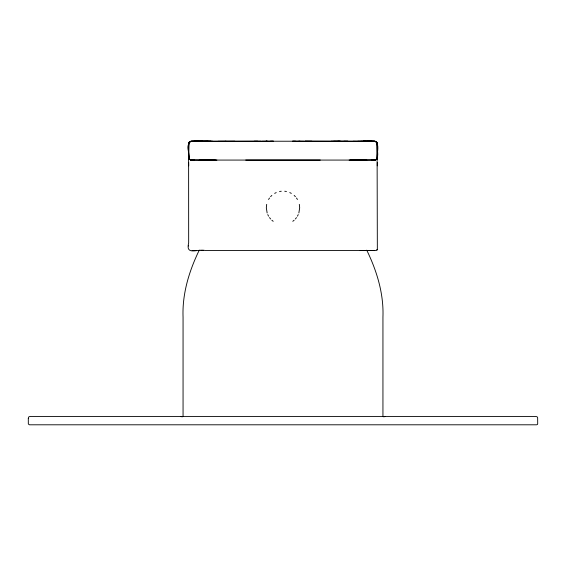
<?xml version="1.0" encoding="UTF-8"?>
<svg xmlns="http://www.w3.org/2000/svg" width="566" height="566" viewBox="0 0 566 566"><rect width="100%" height="100%" fill="white"/><g stroke="black" fill="none" stroke-linecap="round" stroke-linejoin="round"><path stroke-width="0.85" d="M183.059 416.038L183.059 317.158C182.153 293.761 189.122 270.994 199.26 250.165M365.7 250.497L205.161 250.476C197.619 248.693 185.323 255.952 188.669 242.885L188.605 145.667L189.157 142.165L190.947 141.302L267.251 141.203L262.15 141.238M190.254 141.465C186.002 145.66 189.702 153.733 188.62 159.258L189.037 142.441L190.827 141.323L198.1 141.238L190.473 141.394L189.079 142.278M311.866 141.238L304.805 141.203L375.053 141.302L377.076 142.533L377.345 249.125L376.885 250.13L375.909 250.568L368.961 250.455L374.515 250.589L372.4 250.561L373.9 250.575M375.746 141.465C379.984 145.681 376.312 153.726 377.38 159.258L376.963 142.441L375.173 141.323L367.9 141.238L375.527 141.394L376.921 142.278M382.941 416.038L382.941 317.158C383.847 293.761 376.878 270.994 366.74 250.165M188.591 157.815L188.598 159.315C190.417 154.461 185.103 143.898 190.947 141.302L211.231 141.238L191.011 141.302M377.289 165.838L377.338 162.336M377.395 157.737L377.416 150.641C378.116 154.44 378.244 161.678 372.364 160.072L375.378 159.98L360.535 160.093M377.423 158.614L377.388 159.322L377.395 155.615L377.352 157.716M188.598 246.026L188.605 245.481M377.402 159.315L377.409 157.815M266.685 204.354L266.324 207.821L267.138 212.972M188.818 142.95L188.683 143.566L189.058 142.434M298.862 212.972L299.676 207.821L299.315 204.354M297.44 216.155L298.232 214.606M268.56 199.48L269.508 198.015M295.395 218.978L296.492 217.62M270.605 196.664L271.843 195.426M292.799 221.313L294.157 220.209M383.776 416.887L385.205 416.42M274.659 193.381L276.215 192.582M376.185 159.598L371.791 160.051L375.329 159.98L373.298 160.072L374.713 160.051M190.332 141.443L212.887 141.259M279.533 191.506L281.26 191.237M195.1 250.519L195.871 250.462L192.992 250.582L195.949 250.49L192.1 250.575L193.6 250.561M194.499 250.554L195.277 250.497L193.919 250.618M374.133 160.051L375.371 159.98L372.138 160.051M373.786 160.051L375.364 159.98L372.591 160.051M373.418 160.051L375.357 159.98L373.015 160.051M208.161 141.231L191.577 141.302M374.423 159.98L352.01 160.072M270.399 141.238L273.484 141.203L265.97 141.231L300.03 141.231M202.869 141.231L194.209 141.302L226.039 141.238M225.148 141.302L257.686 141.231M217.995 141.302L234.848 141.231M363.245 160.093L366.789 160.072L349.102 160.072M254.134 141.238L261.195 141.203M245.722 160.072L320.278 160.072M350.609 160.072L355.413 160.051M201.001 250.497L203.3 250.483M361.999 160.072L350.128 160.086L363.372 160.072M190.947 141.302L199.02 141.302M366.98 141.302L375.973 141.528L353.113 141.259M206.003 160.051L191.577 159.98M361.511 160.072L204.001 160.072M339.961 141.238L292.516 141.203L295.601 141.238M213.99 160.072L202.628 160.072L215.391 160.072M216.898 160.072L199.211 160.072L202.755 160.093M360.804 141.238L375.053 141.302L343.88 141.231M374.423 141.302L357.839 141.231M205.465 160.093L191.287 160.051L189.815 159.598L188.676 157.716L188.584 150.641M360.188 250.469L371.897 250.547L370.723 250.497M374.989 141.302L363.131 141.231L371.791 141.302M337.817 141.231L348.005 141.302L333.692 141.238M298.749 141.203L303.85 141.238M331.152 141.231L340.852 141.302M189.815 159.598L194.209 160.051L190.622 159.98L191.181 160.036M191.287 160.051L192.702 160.072L190.629 159.98L193.862 160.051M370.426 250.519L369.082 250.497L373.022 250.561L370.9 250.519M191.867 160.051L190.636 159.98L193.409 160.051M192.214 160.051L190.636 159.98L192.985 160.051M190.643 159.98L192.582 160.051M180.795 416.42L182.224 416.887M284.74 191.237L286.467 191.506M375.668 141.443L377.182 142.95L377.388 145.66L376.942 142.434M289.785 192.589L291.341 193.381M271.843 220.209L273.201 221.313M294.157 195.426L295.395 196.664M269.508 217.62L270.605 218.978M296.492 198.015L297.44 199.48M267.768 214.606L268.56 216.155M377.175 142.95L377.317 143.566M188.648 157.716L188.605 155.615L188.825 158.324L188.591 155.622M188.577 158.614L188.598 159.315M188.662 162.336L188.711 165.838M28.3 418.302L28.328 424.005L29.432 424.797L536.568 424.797L537.417 424.514L537.7 423.665L537.65 417.729L537.226 416.887L535.811 416.42L30.189 416.42L28.774 416.887L28.3 418.302M377.105 249.832L377.253 249.514L377.105 249.832M377.416 157.836L377.416 155.643L377.416 157.836"/></g></svg>
